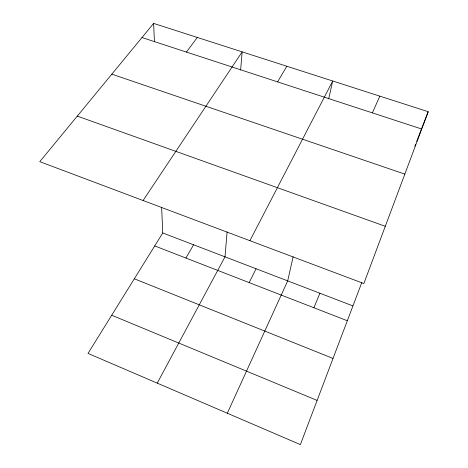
<?xml version="1.0" encoding="UTF-8"?>
<svg xmlns="http://www.w3.org/2000/svg" width="468" height="468" viewBox="0 0 468 468"><rect width="100%" height="100%" fill="white"/><g stroke="black" fill="none" stroke-linecap="round" stroke-linejoin="round"><path stroke-width="0.7" d="M227.097 231.888L225.009 256.833L157.242 383.134M240.634 70.042L242.155 51.872L143.085 200.515M293.138 256.721L287.697 280.882L227.302 413.221M328.7 98.824L332.713 80.999L249.906 240.692M428.214 111.712L363.847 283.549L39.786 161.665L153.627 23.4L428.214 111.712L416.66 141.424M361.799 282.543L300.374 444.6L88.025 353.41L162.753 232.953L161.636 207.271M414.823 146.151L415.613 144.121M313.87 307.751L319.919 293.243M372.358 112.876L379.823 96.145M249.181 282.619L256.066 268.749M185.925 258.049L193.594 244.782M277.582 81.882L286.843 66.245M186.422 52.077L197.309 37.452M141.985 37.539L421.726 129.022M111.84 74.155L404.838 174.114M77.302 116.105L385.293 226.284M162.753 232.953L352.743 305.838M154.709 245.922L347.145 320.674M134.316 278.788L332.912 358.389M111.706 315.233L317.058 400.392M153.627 23.4L154.417 41.57"/></g></svg>
